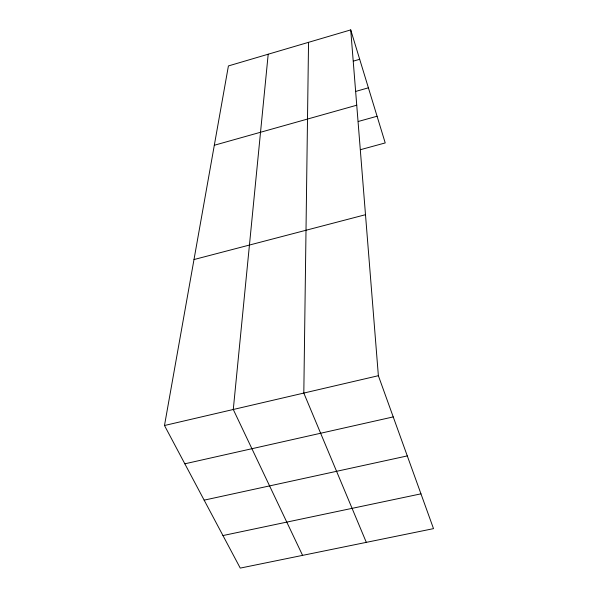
<?xml version="1.0" encoding="UTF-8"?>
<svg xmlns="http://www.w3.org/2000/svg" width="598" height="598" viewBox="0 0 598 598"><rect width="100%" height="100%" fill="white"/><g stroke="black" fill="none" stroke-linecap="round" stroke-linejoin="round"><path stroke-width="0.9" d="M308.538 42.331L303.814 393.073L366.32 542.364M268.196 54.216L233.28 409.488L302.581 555.37M350.72 29.9L378.37 375.708L433.513 528.639L240.254 568.1L164.487 425.507L228.414 65.937L350.72 29.9L385.217 142.929L360.504 149.679M353.5 61.078L359.69 59.284M355.945 91.352L368.398 87.816M214.316 145.254L356.744 105.211M358.262 121.476L377.069 116.244M193.999 259.547L365.498 214.697M164.487 425.507L378.37 375.708M184.842 463.809L393.23 416.911M204.15 500.152L407.29 455.915M222.964 535.554L420.962 493.843"/></g></svg>
